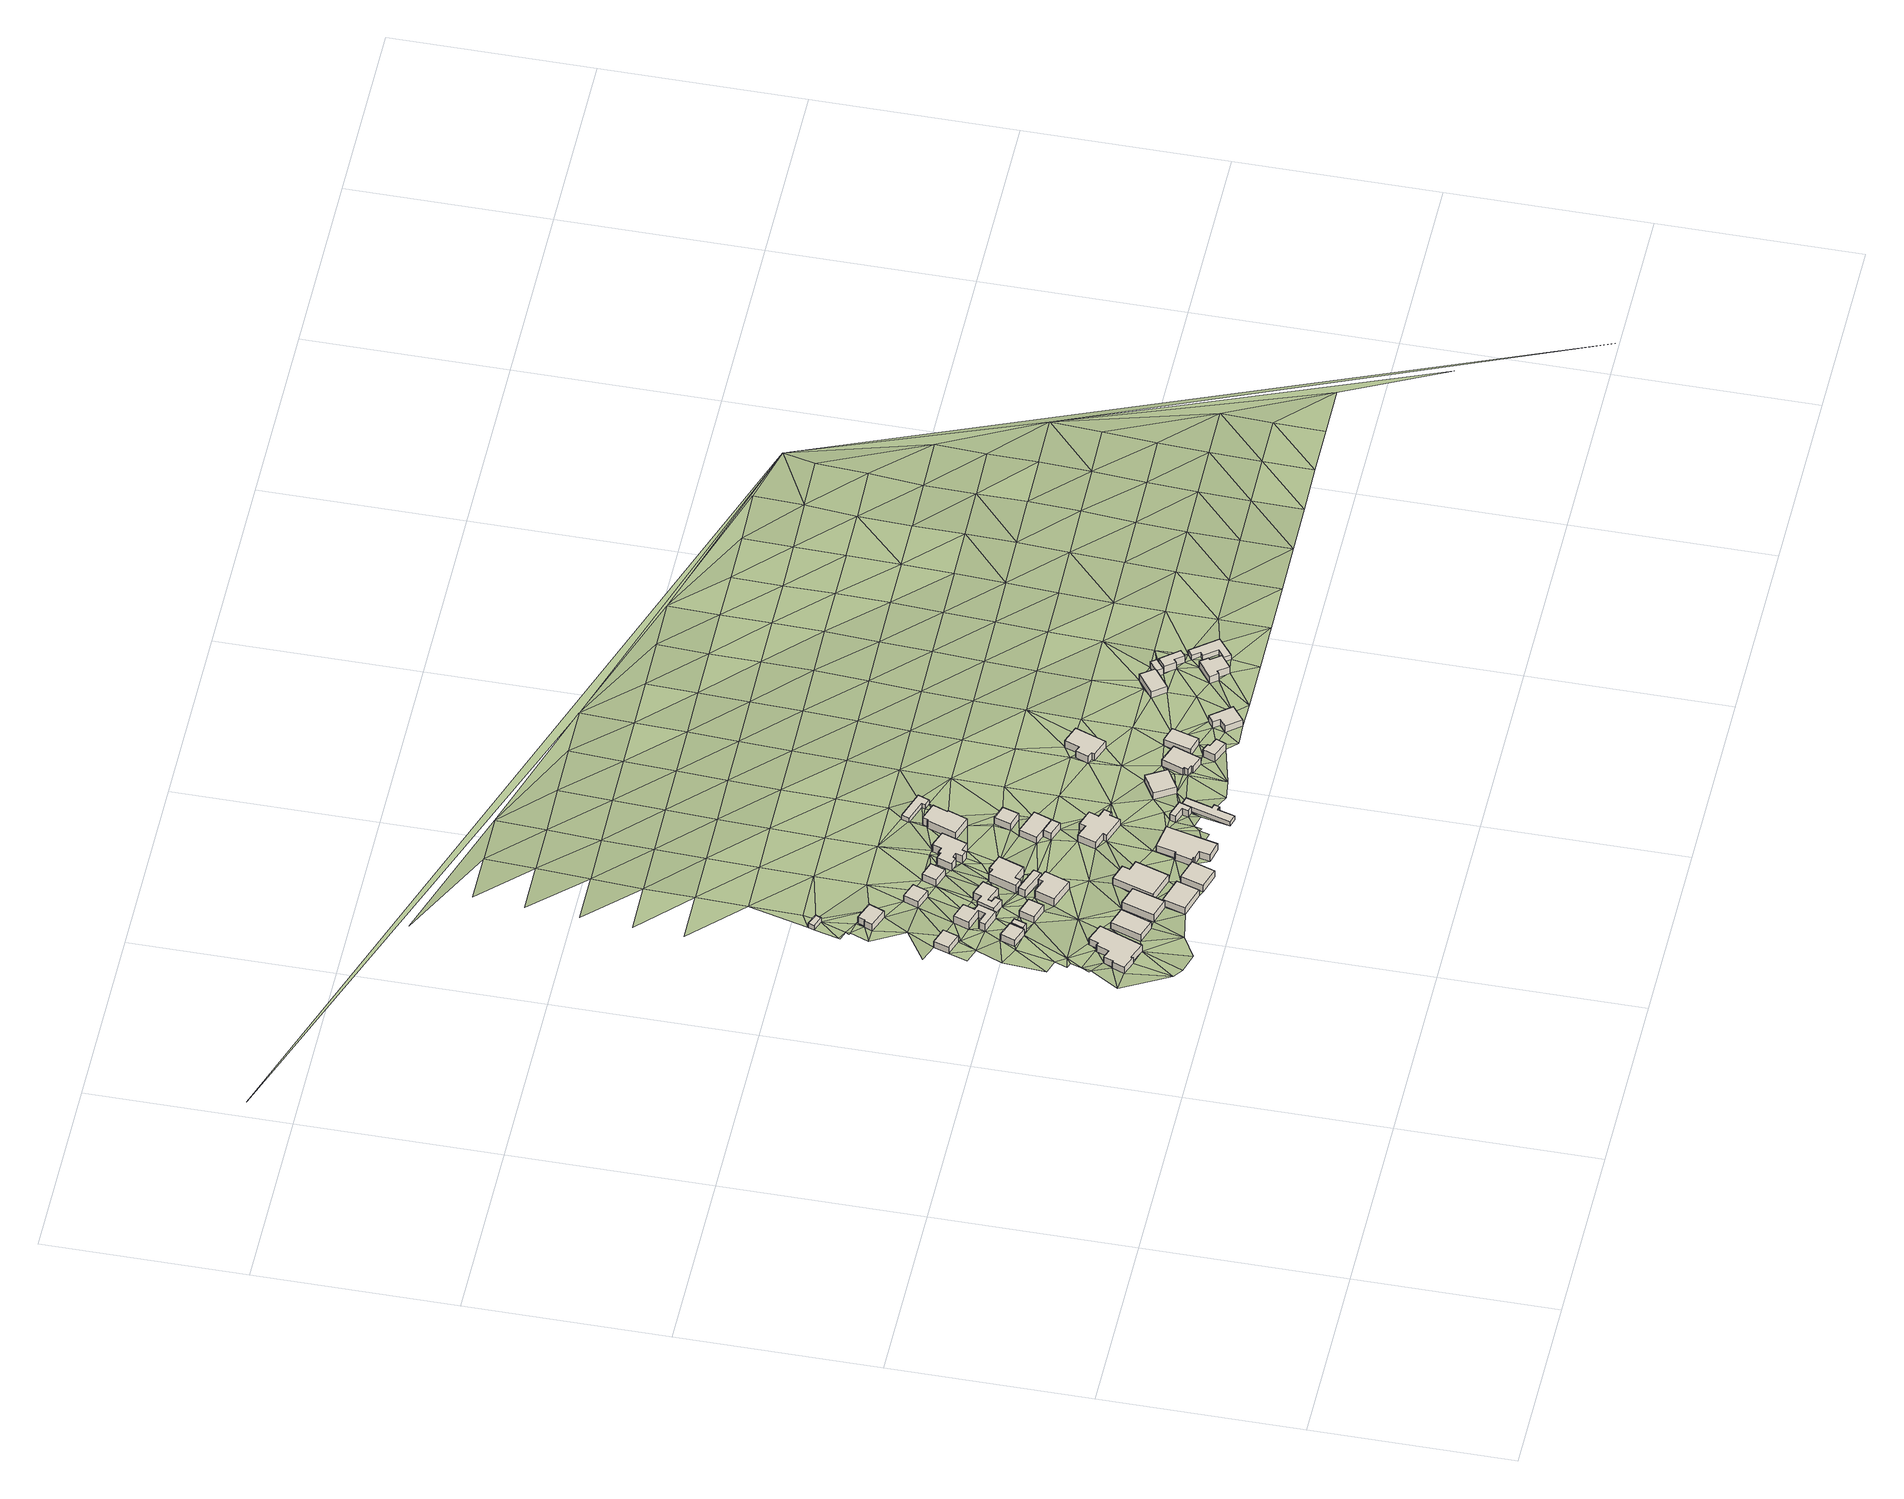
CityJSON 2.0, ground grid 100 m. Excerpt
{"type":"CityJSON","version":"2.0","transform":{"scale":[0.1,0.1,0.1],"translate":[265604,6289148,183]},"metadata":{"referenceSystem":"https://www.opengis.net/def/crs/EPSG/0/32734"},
"CityObjects":{
"building1":{"type":"Building","attributes":{"address":"30 Louwskloof Road Mamre 7347 Cape Town","building":"house","building:levels":"1","building_height":4.1,"roof_height":188.24,"ground_height":184.14,"plus_code":"4FRWFFQH+VCR"},"geometry":[{"type":"Solid","lod":"1","boundaries":[[[[0,1,2,3]],[[1,4,5,2]],[[4,6,7,5]],[[6,8,9,7]],[[8,10,11,9]],[[10,12,13,11]],[[12,14,15,13]],[[14,16,17,15]],[[16,18,19,17]],[[18,20,21,19]],[[20,22,23,21]],[[22,0,3,23]],[[3,2,5,7,9,11,13,15,17,19,21,23]],[[22,20,18,16,14,12,10,8,6,4,1,0]]]]}]},
"building2":{"type":"Building","attributes":{"address":"7 Denne Crescent Mamre 7347 Cape Town","building":"house","building:levels":"1","building_height":4.1,"roof_height":190.19,"ground_height":186.09,"plus_code":"4FRWFFRH+59C"},"geometry":[{"type":"Solid","lod":"1","boundaries":[[[[24,25,26,27]],[[25,28,29,26]],[[28,30,31,29]],[[30,24,27,31]],[[27,26,29,31]],[[30,28,25,24]]]]}]},
"building3":{"type":"Building","attributes":{"address":"26 Frans Street Mamre 7347 Cape Town","building":"house","building:levels":"1","building_height":4.1,"roof_height":189.6,"ground_height":185.5,"plus_code":"4FRWFFRH+3CC"},"geometry":[{"type":"Solid","lod":"1","boundaries":[[[[32,33,34,35]],[[33,36,37,34]],[[36,38,39,37]],[[38,40,41,39]],[[40,42,43,41]],[[42,32,35,43]],[[35,34,37,39,41,43]],[[42,40,38,36,33,32]]]]}]},
"building4":{"type":"Building","attributes":{"address":"31 Louwskloof Road Mamre 7347 Cape Town","building":"house","building:levels":"1","building_height":4.1,"roof_height":189.15,"ground_height":185.05,"plus_code":"4FRWFFQH+VFP"},"geometry":[{"type":"Solid","lod":"1","boundaries":[[[[44,45,46,47]],[[45,48,49,46]],[[48,50,51,49]],[[50,44,47,51]],[[47,46,49,51]],[[50,48,45,44]]]]}]},
"building5":{"type":"Building","attributes":{"address":"Frans Street Mamre 7347 Cape Town","building":"garage","building:levels":"1","building_height":4.1,"roof_height":190.19,"ground_height":186.09,"plus_code":"4FRWFFRH+3C8"},"geometry":[{"type":"Solid","lod":"1","boundaries":[[[[33,32,52,53]],[[32,54,55,52]],[[54,56,57,55]],[[56,33,53,57]],[[53,52,55,57]],[[56,54,32,33]]]]}]},
"building6":{"type":"Building","attributes":{"address":"5 Denne Crescent Mamre 7347 Cape Town","building":"house","building:levels":"1","building_height":4.1,"roof_height":190.73,"ground_height":186.63,"plus_code":"4FRWFFRH+4CX"},"geometry":[{"type":"Solid","lod":"1","boundaries":[[[[58,59,60,61]],[[59,62,63,60]],[[62,64,65,63]],[[64,66,67,65]],[[66,68,69,67]],[[68,70,71,69]],[[70,72,73,71]],[[72,74,75,73]],[[74,76,77,75]],[[76,58,61,77]],[[61,60,63,65,67,69,71,73,75,77]],[[76,74,72,70,68,66,64,62,59,58]]]]}]},
"building7":{"type":"Building","attributes":{"address":"32 Louwskloof Road Mamre 7347 Cape Town","building":"house","building:levels":"1","building_height":4.1,"roof_height":189.65,"ground_height":185.55,"plus_code":"4FRWFFQH+VG8"},"geometry":[{"type":"Solid","lod":"1","boundaries":[[[[78,79,80,81]],[[79,82,83,80]],[[82,84,85,83]],[[84,78,81,85]],[[81,80,83,85]],[[84,82,79,78]]]]}]},
"building8":{"type":"Building","attributes":{"address":"24 Frans Street Mamre 7347 Cape Town","building":"house","building:levels":"1","building_height":4.1,"roof_height":190.19,"ground_height":186.09,"plus_code":"4FRWFFRH+2FW"},"geometry":[{"type":"Solid","lod":"1","boundaries":[[[[86,87,88,89]],[[87,90,91,88]],[[90,92,93,91]],[[92,86,89,93]],[[89,88,91,93]],[[92,90,87,86]]]]}]},
"building9":{"type":"Building","attributes":{"building":"cabin","building:levels":"1","building_height":2.8,"roof_height":190.62,"ground_height":187.82,"plus_code":"4FRWFFRH+99V"},"geometry":[{"type":"Solid","lod":"1","boundaries":[[[[94,95,96,97]],[[95,98,99,96]],[[98,100,101,99]],[[100,94,97,101]],[[97,96,99,101]],[[100,98,95,94]]]]}]},
"building10":{"type":"Building","attributes":{"address":"16 Denne Crescent Mamre 7347 Cape Town","building":"house","building:levels":"1","building_height":4.1,"roof_height":191.44,"ground_height":187.34,"plus_code":"4FRWFFRH+899"},"geometry":[{"type":"Solid","lod":"1","boundaries":[[[[102,103,104,105]],[[103,106,107,104]],[[106,108,109,107]],[[108,110,111,109]],[[110,112,113,111]],[[112,102,105,113]],[[105,104,107,109,111,113]],[[112,110,108,106,103,102]]]]}]},
"building11":{"type":"Building","attributes":{"address":"Louwskloof Road Mamre 7347 Cape Town","building":"yes","building:levels":"1","building_height":4.1,"roof_height":188.92,"ground_height":184.82,"plus_code":"4FRWFFQH+RH7"},"geometry":[{"type":"Solid","lod":"1","boundaries":[[[[114,115,116,117]],[[115,118,119,116]],[[118,120,121,119]],[[120,114,117,121]],[[117,116,119,121]],[[120,118,115,114]]]]}]},
"building12":{"type":"Building","attributes":{"address":"3 Denne Crescent Mamre 7347 Cape Town","building":"house","building:levels":"1","building_height":4.1,"roof_height":190.73,"ground_height":186.63,"plus_code":"4FRWFFRH+4FH"},"geometry":[{"type":"Solid","lod":"1","boundaries":[[[[122,123,124,125]],[[123,126,127,124]],[[126,128,129,127]],[[128,130,131,129]],[[130,132,133,131]],[[132,134,135,133]],[[134,136,137,135]],[[136,138,139,137]],[[138,140,141,139]],[[140,122,125,141]],[[125,124,127,129,131,133,135,137,139,141]],[[140,138,136,134,132,130,128,126,123,122]]]]}]},
"building13":{"type":"Building","attributes":{"address":"14 Denne Crescent Mamre 7347 Cape Town","building":"house","building:levels":"1","building_height":4.1,"roof_height":191.36,"ground_height":187.26,"plus_code":"4FRWFFRH+6FV"},"geometry":[{"type":"Solid","lod":"1","boundaries":[[[[142,143,144,145]],[[143,146,147,144]],[[146,148,149,147]],[[148,142,145,149]],[[145,144,147,149]],[[148,146,143,142]]]]}]},
"building14":{"type":"Building","attributes":{"address":"22 Frans Street Mamre 7347 Cape Town","building":"house","building:levels":"1","building_height":4.1,"roof_height":190.63,"ground_height":186.53,"plus_code":"4FRWFFRH+2GH"},"geometry":[{"type":"Solid","lod":"1","boundaries":[[[[150,151,152,153]],[[151,154,155,152]],[[154,156,157,155]],[[156,158,159,157]],[[158,160,161,159]],[[160,150,153,161]],[[153,152,155,157,159,161]],[[160,158,156,154,151,150]]]]}]},
"building15":{"type":"Building","attributes":{"address":"33 Louwskloof Road Mamre 7347 Cape Town","building":"house","building:levels":"1","building_height":4.1,"roof_height":189.65,"ground_height":185.55,"plus_code":"4FRWFFQH+VHH"},"geometry":[{"type":"Solid","lod":"1","boundaries":[[[[162,163,164,165]],[[163,166,167,164]],[[166,168,169,167]],[[168,170,171,169]],[[170,172,173,171]],[[172,162,165,173]],[[165,164,167,169,171,173]],[[172,170,168,166,163,162]]]]}]},
"building16":{"type":"Building","attributes":{"address":"34 Louwskloof Road Mamre 7347 Cape Town","building":"house","building:levels":"1","building_height":4.1,"roof_height":188.92,"ground_height":184.82,"plus_code":"4FRWFFQH+QJW"},"geometry":[{"type":"Solid","lod":"1","boundaries":[[[[174,175,176,177]],[[175,178,179,176]],[[178,180,181,179]],[[180,174,177,181]],[[177,176,179,181]],[[180,178,175,174]]]]}]},
"building17":{"type":"Building","attributes":{"address":"Frans Street Mamre 7347 Cape Town","building":"garage","building:levels":"1","building_height":4.1,"roof_height":190.63,"ground_height":186.53,"plus_code":"4FRWFFRH+3G9"},"geometry":[{"type":"Solid","lod":"1","boundaries":[[[[182,183,184,185]],[[183,186,187,184]],[[186,188,189,187]],[[188,182,185,189]],[[185,184,187,189]],[[188,186,183,182]]]]}]},
"building18":{"type":"Building","attributes":{"address":"1 Denne Crescent Mamre 7347 Cape Town","building":"house","building:levels":"1","building_height":4.1,"roof_height":191.19,"ground_height":187.09,"plus_code":"4FRWFFRH+4H3"},"geometry":[{"type":"Solid","lod":"1","boundaries":[[[[190,191,192,193]],[[191,194,195,192]],[[194,196,197,195]],[[196,198,199,197]],[[198,200,201,199]],[[200,202,203,201]],[[202,204,205,203]],[[204,190,193,205]],[[193,192,195,197,199,201,203,205]],[[204,202,200,198,196,194,191,190]]]]}]},
"building19":{"type":"Building","attributes":{"address":"12 Denne Crescent Mamre 7347 Cape Town","building":"house","building:levels":"1","building_height":4.1,"roof_height":191.36,"ground_height":187.26,"plus_code":"4FRWFFRH+6GG"},"geometry":[{"type":"Solid","lod":"1","boundaries":[[[[206,207,208,209]],[[207,210,211,208]],[[210,212,213,211]],[[212,206,209,213]],[[209,208,211,213]],[[212,210,207,206]]]]}]},
"building20":{"type":"Building","attributes":{"address":"35 Louwskloof Road Mamre 7347 Cape Town","building":"house","building:levels":"1","building_height":4.1,"roof_height":189.44,"ground_height":185.34,"plus_code":"4FRWFFQH+RPC"},"geometry":[{"type":"Solid","lod":"1","boundaries":[[[[214,215,216,217]],[[215,218,219,216]],[[218,220,221,219]],[[220,222,223,221]],[[222,224,225,223]],[[224,226,227,225]],[[226,228,229,227]],[[228,230,231,229]],[[230,232,233,231]],[[232,214,217,233]],[[217,216,219,221,223,225,227,229,231,233]],[[232,230,228,226,224,222,220,218,215,214]]]]}]},
"building21":{"type":"Building","attributes":{"address":"10 Denne Crescent Mamre 7347 Cape Town","building":"house","building:levels":"1","building_height":4.1,"roof_height":191.84,"ground_height":187.74,"plus_code":"4FRWFFRH+6J2"},"geometry":[{"type":"Solid","lod":"1","boundaries":[[[[234,235,236,237]],[[235,238,239,236]],[[238,240,241,239]],[[240,242,243,241]],[[242,244,245,243]],[[244,246,247,245]],[[246,248,249,247]],[[248,250,251,249]],[[250,252,253,251]],[[252,254,255,253]],[[254,256,257,255]],[[256,258,259,257]],[[258,260,261,259]],[[260,234,237,261]],[[237,236,239,241,243,245,247,249,251,253,255,257,259,261]],[[260,258,256,254,252,250,248,246,244,242,240,238,235,234]]]]}]},
"building22":{"type":"Building","attributes":{"address":"Frans Street Mamre 7347 Cape Town","building":"house","building:levels":"1","building_height":4.1,"roof_height":190.58,"ground_height":186.48,"plus_code":"4FRWFFQH+XPF"},"geometry":[{"type":"Solid","lod":"1","boundaries":[[[[262,263,264,265]],[[263,266,267,264]],[[266,268,269,267]],[[268,270,271,269]],[[270,272,273,271]],[[272,274,275,273]],[[274,276,277,275]],[[276,278,279,277]],[[278,280,281,279]],[[280,282,283,281]],[[282,284,285,283]],[[284,262,265,285]],[[265,264,267,269,271,273,275,277,279,281,283,285]],[[284,282,280,278,276,274,272,270,268,266,263,262]]]]}]},
"building23":{"type":"Building","attributes":{"address":"Mamre 7347 Cape Town","building":"yes","building:levels":"1","building_height":4.1,"roof_height":190.98,"ground_height":186.88,"plus_code":"4FRWFFRH+2PR"},"geometry":[{"type":"Solid","lod":"1","boundaries":[[[[286,287,288,289]],[[287,290,291,288]],[[290,292,293,291]],[[292,286,289,293]],[[289,288,291,293]],[[292,290,287,286]]]]}]},
"building24":{"type":"Building","attributes":{"address":"Denne Crescent Mamre 7347 Cape Town","building":"house","building:levels":"1","building_height":4.1,"roof_height":190.98,"ground_height":186.88,"plus_code":"4FRWFFRH+3PC"},"geometry":[{"type":"Solid","lod":"1","boundaries":[[[[287,286,289,288]],[[286,294,295,289]],[[294,296,297,295]],[[296,298,299,297]],[[298,287,288,299]],[[288,289,295,297,299]],[[298,296,294,286,287]]]]}]},
"building25":{"type":"Building","attributes":{"address":"Louwskloof Road Mamre 7347 Cape Town","building":"yes","building:levels":"1","building_height":4.1,"roof_height":190.46,"ground_height":186.36,"plus_code":"4FRWFFQH+RRR"},"geometry":[{"type":"Solid","lod":"1","boundaries":[[[[300,301,302,303]],[[301,304,305,302]],[[304,306,307,305]],[[306,308,309,307]],[[308,310,311,309]],[[310,300,303,311]],[[303,302,305,307,309,311]],[[310,308,306,304,301,300]]]]}]},
"building26":{"type":"Building","attributes":{"address":"Louwskloof Road Mamre 7347 Cape Town","building":"cabin","building:levels":"1","building_height":2.8,"roof_height":188.77,"ground_height":185.97,"plus_code":"4FRWFFQH+RR7"},"geometry":[{"type":"Solid","lod":"1","boundaries":[[[[312,313,314,315]],[[313,316,317,314]],[[316,318,319,317]],[[318,320,321,319]],[[320,322,323,321]],[[322,324,325,323]],[[324,326,327,325]],[[326,328,329,327]],[[328,330,331,329]],[[330,312,315,331]],[[315,314,317,319,321,323,325,327,329,331]],[[330,328,326,324,322,320,318,316,313,312]]]]}]},
"building27":{"type":"Building","attributes":{"address":"8 Denne Crescent Mamre 7347 Cape Town","building":"house","building:levels":"1","building_height":4.1,"roof_height":192.16,"ground_height":188.06,"plus_code":"4FRWFFRH+6MW"},"geometry":[{"type":"Solid","lod":"1","boundaries":[[[[332,333,334,335]],[[333,336,337,334]],[[336,338,339,337]],[[338,340,341,339]],[[340,342,343,341]],[[342,344,345,343]],[[344,346,347,345]],[[346,332,335,347]],[[335,334,337,339,341,343,345,347]],[[346,344,342,340,338,336,333,332]]]]}]},
"building28":{"type":"Building","attributes":{"address":"Denne Crescent Mamre 7347 Cape Town","building":"house","building:levels":"1","building_height":4.1,"roof_height":191.52,"ground_height":187.42,"plus_code":"4FRWFFRH+4PF"},"geometry":[{"type":"Solid","lod":"1","boundaries":[[[[348,349,350,351]],[[349,352,353,350]],[[352,354,355,353]],[[354,348,351,355]],[[351,350,353,355]],[[354,352,349,348]]]]}]},
"building29":{"type":"Building","attributes":{"address":"Denne Crescent Mamre 7347 Cape Town","building":"cabin","building:levels":"1","building_height":2.8,"roof_height":190.86,"ground_height":188.06,"plus_code":"4FRWFFRH+7PF"},"geometry":[{"type":"Solid","lod":"1","boundaries":[[[[356,357,358,359]],[[357,360,361,358]],[[360,362,363,361]],[[362,364,365,363]],[[364,366,367,365]],[[366,356,359,367]],[[359,358,361,363,365,367]],[[366,364,362,360,357,356]]]]}]},
"building30":{"type":"Building","attributes":{"address":"15 Frans Street Mamre 7347 Cape Town","building":"house","building:levels":"1","building_height":4.1,"roof_height":190.88,"ground_height":186.78,"plus_code":"4FRWFFQH+VVM"},"geometry":[{"type":"Solid","lod":"1","boundaries":[[[[368,369,370,371]],[[369,372,373,370]],[[372,374,375,373]],[[374,368,371,375]],[[371,370,373,375]],[[374,372,369,368]]]]}]},
"building31":{"type":"Building","attributes":{"address":"14 Frans Street Mamre 7347 Cape Town","building":"house","building:levels":"1","building_height":4.1,"roof_height":190.88,"ground_height":186.78,"plus_code":"4FRWFFQH+VW9"},"geometry":[{"type":"Solid","lod":"1","boundaries":[[[[376,377,378,379]],[[377,380,381,378]],[[380,382,383,381]],[[382,384,385,383]],[[384,386,387,385]],[[386,388,389,387]],[[388,390,391,389]],[[390,376,379,391]],[[379,378,381,383,385,387,389,391]],[[390,388,386,384,382,380,377,376]]]]}]},
"building32":{"type":"Building","attributes":{"address":"Frans Street Mamre 7347 Cape Town","building":"yes","building:levels":"1","building_height":4.1,"roof_height":191.18,"ground_height":187.08,"plus_code":"4FRWFFQH+RX8"},"geometry":[{"type":"Solid","lod":"1","boundaries":[[[[392,393,394,395]],[[393,396,397,394]],[[396,398,399,397]],[[398,400,401,399]],[[400,402,403,401]],[[402,392,395,403]],[[395,394,397,399,401,403]],[[402,400,398,396,393,392]]]]}]},
"building33":{"type":"Building","attributes":{"address":"13 Frans Street Mamre 7347 Cape Town","building":"house","building:levels":"1","building_height":4.1,"roof_height":191.32,"ground_height":187.22,"plus_code":"4FRWFFQH+VXH"},"geometry":[{"type":"Solid","lod":"1","boundaries":[[[[404,405,406,407]],[[405,408,409,406]],[[408,410,411,409]],[[410,404,407,411]],[[407,406,409,411]],[[410,408,405,404]]]]}]},
"building34":{"type":"Building","attributes":{"address":"Frans Street Mamre 7347 Cape Town","building":"house","building:levels":"1","building_height":4.1,"roof_height":191.6,"ground_height":187.5,"plus_code":"4FRWFFRH+2WH"},"geometry":[{"type":"Solid","lod":"1","boundaries":[[[[412,413,414,415]],[[413,416,417,414]],[[416,418,419,417]],[[418,420,421,419]],[[420,422,423,421]],[[422,424,425,423]],[[424,426,427,425]],[[426,412,415,427]],[[415,414,417,419,421,423,425,427]],[[426,424,422,420,418,416,413,412]]]]}]},
"building35":{"type":"Building","attributes":{"address":"12 Frans Street Mamre 7347 Cape Town","building":"house","building:levels":"1","building_height":4.1,"roof_height":191.18,"ground_height":187.08,"plus_code":"4FRWFFQJ+R37"},"geometry":[{"type":"Solid","lod":"1","boundaries":[[[[428,429,430,431]],[[429,432,433,430]],[[432,434,435,433]],[[434,436,437,435]],[[436,438,439,437]],[[438,428,431,439]],[[431,430,433,435,437,439]],[[438,436,434,432,429,428]]]]}]},
"building36":{"type":"Building","attributes":{"address":"8 Frans Street Mamre 7347 Cape Town","building":"house","building:levels":"1","building_height":4.1,"roof_height":192.08,"ground_height":187.98,"plus_code":"4FRWFFQJ+W4X"},"geometry":[{"type":"Solid","lod":"1","boundaries":[[[[440,441,442,443]],[[441,444,445,442]],[[444,446,447,445]],[[446,448,449,447]],[[448,440,443,449]],[[443,442,445,447,449]],[[448,446,444,441,440]]]]}]},
"building37":{"type":"Building","attributes":{"address":"4 Frans Street 7347 Cape Town","building":"house","building:levels":"1","building_height":4.1,"roof_height":192.08,"ground_height":187.98,"plus_code":"4FRWFFQJ+R5X"},"geometry":[{"type":"Solid","lod":"1","boundaries":[[[[450,451,452,453]],[[451,454,455,452]],[[454,456,457,455]],[[456,458,459,457]],[[458,460,461,459]],[[460,462,463,461]],[[462,464,465,463]],[[464,450,453,465]],[[453,452,455,457,459,461,463,465]],[[464,462,460,458,456,454,451,450]]]]}]},
"building38":{"type":"Building","attributes":{"address":"Frans Street 7347 Cape Town","building":"garage","building:levels":"1","building_height":4.1,"roof_height":192.08,"ground_height":187.98,"plus_code":"4FRWFFQJ+W5W"},"geometry":[{"type":"Solid","lod":"1","boundaries":[[[[441,440,443,442]],[[440,466,467,443]],[[466,468,469,467]],[[468,470,471,469]],[[470,441,442,471]],[[442,443,467,469,471]],[[470,468,466,440,441]]]]}]},
"building39":{"type":"Building","attributes":{"address":"Frans Street 7347 Cape Town","building":"house","building:levels":"1","building_height":4.1,"roof_height":192.26,"ground_height":188.16,"plus_code":"4FRWFFQJ+W6C"},"geometry":[{"type":"Solid","lod":"1","boundaries":[[[[472,473,474,475]],[[473,476,477,474]],[[476,478,479,477]],[[478,480,481,479]],[[480,482,483,481]],[[482,472,475,483]],[[475,474,477,479,481,483]],[[482,480,478,476,473,472]]]]}]},
"building40":{"type":"Building","attributes":{"address":"Frans Street 7347 Cape Town","building":"cabin","building:levels":"1","building_height":2.8,"roof_height":190.78,"ground_height":187.98,"plus_code":"4FRWFFQJ+V76"},"geometry":[{"type":"Solid","lod":"1","boundaries":[[[[484,485,486,487]],[[485,488,489,486]],[[488,490,491,489]],[[490,492,493,491]],[[492,494,495,493]],[[494,496,497,495]],[[496,498,499,497]],[[498,484,487,499]],[[487,486,489,491,493,495,497,499]],[[498,496,494,492,490,488,485,484]]]]}]},
"terrain1":{"type":"TINRelief","geometry":[{"type":"CompositeSurface","lod":"1","boundaries":[[[500,501,16]],[[500,16,14]],[[14,502,500]],[[501,18,16]],[[502,503,504]],[[501,505,22]],[[10,502,14]],[[503,502,10]],[[14,12,10]],[[18,501,22]],[[506,22,505]],[[507,503,508]],[[507,508,509]],[[18,22,20]],[[510,509,508]],[[511,503,10]],[[510,512,513]],[[503,511,508]],[[512,514,513]],[[10,8,511]],[[506,515,22]],[[511,516,508]],[[510,508,42]],[[25,517,518]],[[4,516,511]],[[45,22,515]],[[514,512,38]],[[518,514,38]],[[510,42,512]],[[45,44,22]],[[28,25,518]],[[40,38,512]],[[40,512,42]],[[516,519,508]],[[515,48,45]],[[28,518,520]],[[22,44,521]],[[522,523,24]],[[508,87,42]],[[68,518,38]],[[518,68,520]],[[48,515,79]],[[28,520,30]],[[519,87,508]],[[516,521,519]],[[42,524,32]],[[30,522,24]],[[79,515,115]],[[38,525,68]],[[520,68,59]],[[87,524,42]],[[50,521,44]],[[520,58,30]],[[50,48,79]],[[526,522,102]],[[58,520,59]],[[527,528,529]],[[66,59,68]],[[530,525,33]],[[521,50,519]],[[526,112,531]],[[112,526,102]],[[70,68,525]],[[532,531,528]],[[524,86,530]],[[524,87,86]],[[70,525,530]],[[115,533,79]],[[66,534,59]],[[528,98,529]],[[50,79,78]],[[528,531,535]],[[142,522,30]],[[529,98,95]],[[103,102,522]],[[90,87,519]],[[66,536,534]],[[535,531,112]],[[70,530,86]],[[78,519,50]],[[142,30,58]],[[108,112,110]],[[537,533,115]],[[528,535,98]],[[535,112,108]],[[158,90,519]],[[142,103,522]],[[86,130,70]],[[70,538,539]],[[533,537,170]],[[538,70,130]],[[108,106,535]],[[535,106,98]],[[100,540,94]],[[541,539,542]],[[130,86,92]],[[538,543,539]],[[544,533,170]],[[100,98,106]],[[519,545,158]],[[546,519,78]],[[539,543,542]],[[90,158,547]],[[58,542,143]],[[547,92,90]],[[170,537,120]],[[143,142,58]],[[540,548,94]],[[549,550,551]],[[543,552,542]],[[142,148,103]],[[186,130,92]],[[148,106,103]],[[543,553,552]],[[554,78,544]],[[549,130,555]],[[547,186,92]],[[549,555,550]],[[546,545,519]],[[554,544,170]],[[130,186,183]],[[178,118,180]],[[553,556,552]],[[120,172,170]],[[183,198,130]],[[557,558,548]],[[130,198,555]],[[120,118,178]],[[206,542,552]],[[106,559,100]],[[546,78,554]],[[560,186,547]],[[143,542,206]],[[100,561,540]],[[206,552,556]],[[106,148,559]],[[178,172,120]],[[562,560,547]],[[563,198,183]],[[564,555,198]],[[565,186,560]],[[540,561,548]],[[206,146,143]],[[566,567,557]],[[559,148,146]],[[568,555,564]],[[569,563,183]],[[570,545,546]],[[568,571,556]],[[559,561,100]],[[554,166,546]],[[571,206,556]],[[172,178,572]],[[570,565,560]],[[563,573,574]],[[212,146,206]],[[573,563,569]],[[559,146,212]],[[572,178,575]],[[565,570,576]],[[577,166,163]],[[578,568,564]],[[565,576,569]],[[577,172,572]],[[557,548,579]],[[575,580,224]],[[564,581,582]],[[573,569,576]],[[583,584,566]],[[568,578,571]],[[575,224,220]],[[220,224,222]],[[575,220,572]],[[546,166,270]],[[579,548,561]],[[254,564,582]],[[224,228,226]],[[570,546,268]],[[578,564,254]],[[577,572,585]],[[586,571,578]],[[274,166,577]],[[582,587,588]],[[589,571,586]],[[254,582,588]],[[570,290,576]],[[557,590,566]],[[573,576,298]],[[559,212,591]],[[592,593,572]],[[589,594,212]],[[595,596,583]],[[254,248,578]],[[585,572,593]],[[559,591,561]],[[268,546,270]],[[587,573,298]],[[597,248,252]],[[252,248,254]],[[579,590,557]],[[274,577,585]],[[254,588,256]],[[270,166,274]],[[589,586,594]],[[587,260,588]],[[586,598,599]],[[591,212,594]],[[256,588,260]],[[268,290,570]],[[586,599,594]],[[583,566,600]],[[298,576,290]],[[260,258,256]],[[595,601,602]],[[599,603,594]],[[585,593,604]],[[604,230,605]],[[579,561,606]],[[594,603,607]],[[566,590,600]],[[274,272,270]],[[298,296,587]],[[605,608,609]],[[594,607,591]],[[585,610,274]],[[561,591,606]],[[587,611,260]],[[601,612,613]],[[604,605,609]],[[610,585,604]],[[587,296,349]],[[595,583,614]],[[290,287,298]],[[615,616,260]],[[268,292,290]],[[611,587,349]],[[604,609,617]],[[618,617,609]],[[579,619,590]],[[266,263,268]],[[600,614,583]],[[263,292,268]],[[260,333,615]],[[617,301,604]],[[607,616,620]],[[591,607,621]],[[604,301,300]],[[619,579,606]],[[260,611,333]],[[301,617,306]],[[620,616,615]],[[622,601,595]],[[623,610,604]],[[624,306,617]],[[623,604,300]],[[352,349,296]],[[625,292,263]],[[607,620,621]],[[304,301,306]],[[624,326,626]],[[286,292,625]],[[590,627,600]],[[628,610,629]],[[348,611,349]],[[306,624,308]],[[622,595,614]],[[294,352,296]],[[611,348,333]],[[606,591,630]],[[621,631,591]],[[632,625,633]],[[300,310,623]],[[626,308,624]],[[590,619,627]],[[634,629,610]],[[620,635,636]],[[354,333,348]],[[621,620,636]],[[623,369,610]],[[310,308,626]],[[591,631,630]],[[632,629,634]],[[318,637,320]],[[352,294,354]],[[632,634,625]],[[354,638,333]],[[614,600,639]],[[625,640,286]],[[610,369,634]],[[369,623,310]],[[640,294,286]],[[601,622,612]],[[318,641,637]],[[360,621,636]],[[642,310,626]],[[643,619,606]],[[644,645,638]],[[600,627,639]],[[362,636,644]],[[637,642,626]],[[625,634,640]],[[369,310,642]],[[360,636,362]],[[630,643,606]],[[364,644,638]],[[354,294,646]],[[622,614,647]],[[362,644,364]],[[630,631,366]],[[382,637,641]],[[648,634,369]],[[646,294,640]],[[649,638,354]],[[650,627,619]],[[639,647,614]],[[642,637,382]],[[641,651,382]],[[364,638,649]],[[643,650,619]],[[652,612,622]],[[634,653,640]],[[646,649,354]],[[377,642,382]],[[377,654,642]],[[648,655,634]],[[656,642,654]],[[649,366,364]],[[639,627,657]],[[652,622,647]],[[382,651,386]],[[658,630,366]],[[630,658,643]],[[382,380,377]],[[650,657,627]],[[386,651,388]],[[382,386,384]],[[634,655,653]],[[656,376,648]],[[640,659,646]],[[400,388,651]],[[654,377,376]],[[654,376,656]],[[660,647,639]],[[648,376,655]],[[366,649,658]],[[400,651,661]],[[640,653,659]],[[662,650,643]],[[657,660,639]],[[663,388,400]],[[649,646,664]],[[658,662,643]],[[388,663,405]],[[653,655,665]],[[612,652,666]],[[667,388,405]],[[652,647,668]],[[655,376,404]],[[664,646,659]],[[653,665,669]],[[665,655,426]],[[659,653,670]],[[376,667,404]],[[650,671,657]],[[408,405,663]],[[660,668,647]],[[408,663,672]],[[673,672,674]],[[404,667,405]],[[670,675,659]],[[649,676,658]],[[661,677,673]],[[672,673,408]],[[662,671,650]],[[675,678,659]],[[676,649,664]],[[404,679,655]],[[659,678,664]],[[655,679,426]],[[673,677,434]],[[680,660,657]],[[681,408,673]],[[668,666,652]],[[658,682,662]],[[683,410,408]],[[681,673,434]],[[677,436,434]],[[681,683,408]],[[671,680,657]],[[410,679,404]],[[658,676,682]],[[666,684,612]],[[660,685,668]],[[410,683,686]],[[434,432,681]],[[686,683,681]],[[687,688,684]],[[426,689,690]],[[662,691,671]],[[689,426,679]],[[678,692,664]],[[680,685,660]],[[676,664,692]],[[678,690,692]],[[682,691,662]],[[668,693,666]],[[446,679,410]],[[410,686,694]],[[436,695,696]],[[697,680,671]],[[685,693,668]],[[692,690,689]],[[694,686,696]],[[676,698,682]],[[671,691,697]],[[679,699,689]],[[694,448,410]],[[446,410,448]],[[698,676,692]],[[685,680,700]],[[693,684,666]],[[699,679,446]],[[696,695,701]],[[691,682,702]],[[696,451,694]],[[697,700,680]],[[689,703,692]],[[698,702,682]],[[451,696,701]],[[704,693,685]],[[703,689,699]],[[705,701,695]],[[706,697,691]],[[700,704,685]],[[444,699,446]],[[448,694,707]],[[705,695,708]],[[692,709,698]],[[706,691,702]],[[707,694,451]],[[710,684,693]],[[703,709,692]],[[440,448,466]],[[703,699,444]],[[705,711,701]],[[466,448,707]],[[700,697,712]],[[704,710,693]],[[702,698,713]],[[707,451,714]],[[697,706,712]],[[441,715,444]],[[707,472,466]],[[494,705,708]],[[472,716,466]],[[709,713,698]],[[705,492,717]],[[492,705,494]],[[704,700,718]],[[719,716,472]],[[714,478,707]],[[720,717,721]],[[722,707,478]],[[488,714,721]],[[723,703,444]],[[484,478,714]],[[721,717,724]],[[488,484,714]],[[706,702,725]],[[724,488,721]],[[492,490,717]],[[718,700,712]],[[723,444,715]],[[490,724,717]],[[484,488,485]],[[715,716,726]],[[488,724,490]],[[709,703,723]],[[478,484,498]],[[719,726,716]],[[702,713,725]],[[478,498,480]],[[684,710,727]],[[480,726,719]],[[708,728,494]],[[710,704,729]],[[480,498,726]],[[706,730,712]],[[723,715,726]],[[729,704,718]],[[713,709,731]],[[496,494,728]],[[730,706,725]],[[731,709,723]],[[732,498,496]],[[718,712,733]],[[729,727,710]],[[498,734,726]],[[713,735,725]],[[733,712,730]],[[728,732,496]],[[723,726,734]],[[727,736,684]],[[735,713,731]],[[734,498,732]],[[737,729,718]],[[730,725,738]],[[733,737,718]],[[739,731,723]],[[738,725,735]],[[727,729,740]],[[741,732,728]],[[723,734,739]],[[730,742,733]],[[737,740,729]],[[735,731,743]],[[742,730,738]],[[739,743,731]],[[744,734,732]],[[737,733,745]],[[727,740,736]],[[746,732,741]],[[747,738,735]],[[733,742,745]],[[744,739,734]],[[746,744,732]],[[743,747,735]],[[740,737,748]],[[742,738,749]],[[745,748,737]],[[747,749,738]],[[750,736,740]],[[751,743,739]],[[741,752,746]],[[739,744,753]],[[745,742,754]],[[750,740,748]],[[747,743,751]],[[687,684,736]],[[749,754,742]],[[739,753,751]],[[746,755,744]],[[756,748,745]],[[752,757,746]],[[754,756,745]],[[747,758,749]],[[755,753,744]],[[755,746,757]],[[751,759,747]],[[736,750,760]],[[761,750,748]],[[754,749,758]],[[747,759,758]],[[756,761,748]],[[753,762,751]],[[753,755,762]],[[757,752,763]],[[761,760,750]],[[756,754,764]],[[759,751,765]],[[758,766,754]],[[760,767,736]],[[765,751,762]],[[752,768,763]],[[757,769,755]],[[761,756,764]],[[754,766,764]],[[758,759,770]],[[755,769,762]],[[769,757,763]],[[765,771,759]],[[761,772,760]],[[766,758,770]],[[759,771,770]],[[772,761,764]],[[773,765,762]],[[767,687,736]],[[773,762,769]],[[766,774,764]],[[775,763,768]],[[760,772,767]],[[771,765,776]],[[774,766,770]],[[776,765,773]],[[768,777,775]],[[769,763,778]],[[772,764,779]],[[780,770,771]],[[779,764,774]],[[773,769,778]],[[778,763,775]],[[771,776,780]],[[774,770,781]],[[687,767,772]],[[772,779,782]],[[773,783,776]],[[780,781,770]],[[773,778,783]],[[782,687,772]],[[779,774,784]],[[777,785,775]],[[774,781,784]],[[784,782,779]],[[786,780,776]],[[776,783,787]],[[777,788,785]],[[775,789,778]],[[780,786,781]],[[782,784,687]],[[786,776,787]],[[783,778,789]],[[789,775,785]],[[784,781,786]],[[687,784,786]],[[787,783,789]],[[785,788,790]],[[789,786,787]],[[785,790,789]],[[789,790,786]],[[687,786,791]],[[786,790,792]]]}]}
},
"vertices":[
[1969,1587,11],[1879,1622,11],[1879,1622,52],[1969,1587,52],[1859,1573,11],[1859,1573,52],[1843,1579,11],[1843,1579,52],[1818,1515,11],[1818,1515,52],[1776,1531,11],[1776,1531,52],[1757,1483,11],[1757,1483,52],[1751,1485,11],[1751,1485,52],[1728,1425,11],[1728,1425,52],[1799,1397,11],[1799,1397,52],[1801,1405,11],[1801,1405,52],[1886,1372,11],[1886,1372,52],
[1697,2318,31],[1671,2243,31],[1671,2243,72],[1697,2318,72],[1753,2215,31],[1753,2215,72],[1779,2290,31],[1779,2290,72],
[1866,1930,25],[1887,1992,25],[1887,1992,66],[1866,1930,66],[1889,1997,25],[1889,1997,66],[1810,2026,25],[1810,2026,66],[1783,1953,25],[1783,1953,66],[1862,1924,25],[1862,1924,66],
[1992,1542,21],[1938,1390,21],[1938,1390,62],[1992,1542,62],[2030,1358,21],[2030,1358,62],[2084,1511,21],[2084,1511,62],
[1866,1930,72],[1887,1992,72],[1895,1921,25],[1895,1921,72],[1916,1983,25],[1916,1983,72],
[1872,2261,31],[1845,2184,31],[1845,2184,77],[1872,2261,77],[1928,2155,31],[1928,2155,77],[1916,2119,31],[1916,2119,77],[1859,2138,31],[1859,2138,77],[1848,2105,31],[1848,2105,77],[1938,2074,31],[1938,2074,77],[1969,2163,31],[1969,2163,77],[1935,2174,31],[1935,2174,77],[1955,2232,31],[1955,2232,77],
[2126,1517,21],[2073,1356,21],[2073,1356,67],[2126,1517,67],[2172,1324,21],[2172,1324,67],[2224,1486,21],[2224,1486,67],
[1971,1970,31],[1946,1894,31],[1946,1894,72],[1971,1970,72],[2029,1867,31],[2029,1867,72],[2054,1943,31],[2054,1943,72],
[1691,2910,48],[1680,2881,48],[1680,2881,76],[1691,2910,76],[1738,2858,48],[1738,2858,76],[1749,2887,48],[1749,2887,76],
[1734,2618,43],[1831,2581,43],[1831,2581,84],[1734,2618,84],[1861,2657,43],[1861,2657,84],[1770,2692,43],[1770,2692,84],[1757,2656,43],[1757,2656,84],[1750,2658,43],[1750,2658,84],
[2190,1337,18],[2155,1223,18],[2155,1223,59],[2190,1337,59],[2284,1183,18],[2284,1183,59],[2320,1297,18],[2320,1297,59],
[2039,2202,31],[2023,2160,31],[2023,2160,77],[2039,2202,77],[1990,2173,31],[1990,2173,77],[1957,2088,31],[1957,2088,77],[2018,2064,31],[2018,2064,77],[2030,2095,31],[2030,2095,77],[2002,2106,31],[2002,2106,77],[2009,2125,31],[2009,2125,77],[2089,2095,31],[2089,2095,77],[2118,2172,31],[2118,2172,77],
[1922,2438,43],[2001,2409,43],[2001,2409,84],[1922,2438,84],[2028,2484,43],[2028,2484,84],[1949,2513,43],[1949,2513,84],
[2242,1903,27],[2185,1924,27],[2185,1924,76],[2242,1903,76],[2177,1901,27],[2177,1901,76],[2110,1925,27],[2110,1925,76],[2073,1826,27],[2073,1826,76],[2198,1781,27],[2198,1781,76],
[2397,1507,26],[2344,1524,26],[2344,1524,67],[2397,1507,67],[2356,1562,26],[2356,1562,67],[2270,1590,26],[2270,1590,67],[2203,1385,26],[2203,1385,67],[2342,1340,26],[2342,1340,67],
[2420,1138,18],[2458,1253,18],[2458,1253,59],[2420,1138,59],[2352,1286,18],[2352,1286,59],[2315,1171,18],[2315,1171,59],
[2241,1957,31],[2113,2004,31],[2113,2004,76],[2241,1957,76],[2100,1968,31],[2100,1968,76],[2227,1920,31],[2227,1920,76],
[2287,2131,31],[2205,2160,31],[2205,2160,82],[2287,2131,82],[2200,2143,31],[2200,2143,82],[2168,2155,31],[2168,2155,82],[2118,2018,31],[2118,2018,82],[2159,2003,31],[2159,2003,82],[2169,2031,31],[2169,2031,82],[2242,2006,31],[2242,2006,82],
[2077,2384,43],[2153,2358,43],[2153,2358,84],[2077,2384,84],[2178,2431,43],[2178,2431,84],[2102,2457,43],[2102,2457,84],
[2522,1436,23],[2499,1338,23],[2499,1338,64],[2522,1436,64],[2487,1340,23],[2487,1340,64],[2464,1254,23],[2464,1254,64],[2480,1252,23],[2480,1252,64],[2480,1243,23],[2480,1243,64],[2522,1232,23],[2522,1232,64],[2511,1177,23],[2511,1177,64],[2590,1160,23],[2590,1160,64],[2653,1415,23],[2653,1415,64],
[2379,2419,41],[2297,2448,41],[2297,2448,88],[2379,2419,88],[2281,2402,41],[2281,2402,88],[2254,2411,41],[2254,2411,88],[2250,2399,41],[2250,2399,88],[2217,2410,41],[2217,2410,88],[2191,2336,41],[2191,2336,88],[2230,2323,41],[2230,2323,88],[2235,2337,41],[2235,2337,88],[2260,2329,41],[2260,2329,88],[2249,2298,41],[2249,2298,88],[2283,2286,41],[2283,2286,88],[2290,2306,41],[2290,2306,88],[2334,2290,41],[2334,2290,88],
[2662,1782,35],[2577,1811,35],[2577,1811,76],[2662,1782,76],[2567,1779,35],[2567,1779,76],[2503,1803,35],[2503,1803,76],[2472,1712,35],[2472,1712,76],[2536,1690,35],[2536,1690,76],[2529,1671,35],[2529,1671,76],[2643,1632,35],[2643,1632,76],[2661,1685,35],[2661,1685,76],[2678,1679,35],[2678,1679,76],[2691,1716,35],[2691,1716,76],[2644,1732,35],[2644,1732,76],
[2573,1940,39],[2498,1966,39],[2498,1966,80],[2573,1940,80],[2484,1925,39],[2484,1925,80],[2559,1898,39],[2559,1898,80],
[2606,2030,39],[2606,2030,80],[2477,2075,39],[2477,2075,80],[2446,1985,39],[2446,1985,80],
[2724,1414,34],[2714,1382,34],[2714,1382,75],[2724,1414,75],[2770,1364,34],[2770,1364,75],[2760,1334,34],[2760,1334,75],[2788,1325,34],[2788,1325,75],[2808,1386,34],[2808,1386,75],
[2823,1201,30],[2832,1198,30],[2832,1198,58],[2823,1201,58],[2837,1211,30],[2837,1211,58],[2841,1227,30],[2841,1227,58],[2821,1233,30],[2821,1233,58],[2859,1364,30],[2859,1364,58],[2818,1375,30],[2818,1375,58],[2747,1131,30],[2747,1131,58],[2789,1119,30],[2789,1119,58],[2813,1204,30],[2813,1204,58],
[2388,2356,44],[2488,2322,44],[2488,2322,92],[2388,2356,92],[2523,2420,44],[2523,2420,92],[2517,2422,44],[2517,2422,92],[2544,2496,44],[2544,2496,92],[2455,2527,44],[2455,2527,92],[2445,2499,44],[2445,2499,92],[2439,2501,44],[2439,2501,92],
[2527,2202,44],[2501,2120,44],[2501,2120,85],[2527,2202,85],[2576,2096,44],[2576,2096,85],[2602,2178,44],[2602,2178,85],
[2463,2628,51],[2449,2589,51],[2449,2589,79],[2463,2628,79],[2556,2552,51],[2556,2552,79],[2550,2535,51],[2550,2535,79],[2586,2523,51],[2586,2523,79],[2606,2579,51],[2606,2579,79],
[2944,1576,34],[2840,1515,34],[2840,1515,79],[2944,1576,79],[2899,1417,34],[2899,1417,79],[3002,1479,34],[3002,1479,79],
[3059,1519,38],[3020,1410,38],[3020,1410,79],[3059,1519,79],[3029,1407,38],[3029,1407,79],[3022,1387,38],[3022,1387,79],[3047,1378,38],[3047,1378,79],[3043,1367,38],[3043,1367,79],[3105,1344,38],[3105,1344,79],[3156,1484,38],[3156,1484,79],
[3238,1299,36],[3191,1319,36],[3191,1319,82],[3238,1299,82],[3196,1330,36],[3196,1330,82],[3160,1346,36],[3160,1346,82],[3134,1286,36],[3134,1286,82],[3218,1250,36],[3218,1250,82],
[3186,1537,42],[3145,1401,42],[3145,1401,83],[3186,1537,83],[3224,1378,42],[3224,1378,83],[3264,1513,42],[3264,1513,83],
[3173,1951,42],[3082,1984,42],[3082,1984,86],[3173,1951,86],[3055,1910,42],[3055,1910,86],[3026,1921,42],[3026,1921,86],[3002,1856,42],[3002,1856,86],[3030,1845,42],[3030,1845,86],[3025,1829,42],[3025,1829,86],[3116,1796,42],[3116,1796,86],
[3380,1365,41],[3343,1337,41],[3343,1337,82],[3380,1365,82],[3367,1306,41],[3367,1306,82],[3328,1275,41],[3328,1275,82],[3384,1204,41],[3384,1204,82],[3460,1264,41],[3460,1264,82],
[3608,1657,50],[3619,1666,50],[3619,1666,91],[3608,1657,91],[3570,1732,50],[3570,1732,91],[3468,1654,50],[3468,1654,91],[3518,1589,50],[3518,1589,91],
[3709,1476,47],[3619,1408,47],[3619,1408,91],[3709,1476,91],[3647,1371,47],[3647,1371,91],[3662,1382,47],[3662,1382,91],[3700,1331,47],[3700,1331,91],[3767,1381,47],[3767,1381,91],[3729,1432,47],[3729,1432,91],[3738,1439,47],[3738,1439,91],
[3629,1631,50],[3629,1631,91],[3681,1672,50],[3681,1672,91],[3660,1698,50],[3660,1698,91],
[3639,1627,50],[3678,1579,50],[3678,1579,93],[3639,1627,93],[3693,1591,50],[3693,1591,93],[3727,1548,50],[3727,1548,93],[3758,1574,50],[3758,1574,93],[3685,1664,50],[3685,1664,93],
[3750,1520,50],[3778,1484,50],[3778,1484,78],[3750,1520,78],[3760,1470,50],[3760,1470,78],[3810,1406,50],[3810,1406,78],[3766,1372,50],[3766,1372,78],[3790,1342,50],[3790,1342,78],[3882,1415,50],[3882,1415,78],[3781,1544,50],[3781,1544,78],
[1637,1435,2],[1763,1200,3],[1707,1576,19],[1717,1623,19],[1697,1582,19],[1811,1165,3],[1902,1133,11],[1733,1679,19],[1763,1700,19],[1706,1689,19],[1729,1753,19],[1843,1579,19],[1763,1945,25],[1658,1775,19],[1669,1989,25],[2014,1200,11],[1879,1622,19],[1641,2148,31],[1717,2121,31],[2014,1700,27],[1763,2205,31],[1969,1587,27],[1763,2455,37],[1609,2353,33],[1895,1921,31],[1889,1997,31],[1664,2618,43],[1651,2752,43],[1697,2735,43],[1654,2759,43],[1916,1983,31],[1699,2713,43],[1690,2716,43],[2172,1324,26],[1928,2155,36],[1763,2700,43],[1916,2119,36],[2190,1337,26],[1957,2088,36],[1969,2163,36],[1763,2950,48],[1935,2174,36],[1955,2232,36],[1990,2173,36],[2224,1486,26],[2198,1781,31],[2265,1700,31],[2110,1925,31],[1763,3210,54],[2030,2095,36],[2009,2125,36],[2002,2106,36],[2014,2205,36],[2023,2160,36],[2270,1590,31],[2089,2095,36],[2039,2202,36],[1763,3460,60],[1512,3460,54],[2014,2700,49],[2185,1924,35],[2014,2950,55],[2177,1901,35],[2159,2003,35],[2168,2155,41],[2227,1920,35],[1763,3705,69],[1512,3705,64],[2118,2172,36],[2241,1957,35],[2242,1903,35],[2153,2358,47],[2487,1340,29],[2242,2006,35],[2169,2031,35],[2458,1253,23],[2265,1945,35],[2397,1507,29],[2191,2336,47],[2014,3210,61],[2462,1183,23],[2200,2143,41],[2205,2160,41],[1763,3955,82],[1512,3955,77],[2516,1450,29],[2217,2410,47],[2287,2131,41],[2265,2205,41],[2178,2431,47],[2014,3460,68],[2265,2700,54],[2499,1338,29],[2522,1436,29],[2265,2455,47],[1763,4215,97],[1512,4215,92],[2235,2337,47],[2250,2399,47],[2254,2411,47],[2014,3705,77],[1763,4460,112],[1512,4460,109],[2281,2402,47],[2653,1415,34],[2615,1234,23],[2265,2950,59],[2297,2448,47],[2674,1217,30],[2686,1263,30],[2643,1632,38],[2516,2205,44],[2014,4460,117],[1261,4710,117],[2014,3955,88],[2388,2356,47],[2379,2419,47],[2712,1295,30],[2702,1258,30],[2265,3210,67],[2439,2501,51],[2449,2589,58],[2014,4215,104],[2767,1450,34],[2776,1278,30],[2662,1782,38],[2818,1375,34],[2265,3460,78],[2661,1685,38],[2678,1679,38],[2516,2700,58],[2463,2628,58],[2691,1716,38],[2644,1732,38],[2767,1700,38],[2445,2499,51],[2455,2527,51],[2859,1364,34],[2523,2420,51],[2265,3705,89],[2767,1945,41],[2917,1187,36],[2899,1417,38],[2516,2950,65],[2544,2496,51],[2517,2422,51],[2767,2205,48],[2265,3955,100],[2944,1576,42],[2767,2455,53],[2516,3210,74],[3018,1200,36],[2265,4215,114],[3002,1856,45],[3018,1450,38],[3018,1700,42],[3002,1479,38],[2516,3460,86],[2767,2700,61],[3018,1945,45],[2516,3705,98],[3218,1250,41],[2767,2950,71],[3160,1346,42],[3018,2205,51],[3025,1829,45],[2516,4215,124],[3156,1484,42],[2516,3955,110],[3030,1845,45],[3026,1921,45],[2767,3210,82],[3196,1330,42],[3238,1299,41],[3191,1319,41],[3055,1910,45],[3018,2455,58],[3269,1200,41],[3082,1984,45],[3269,1700,46],[2767,3460,93],[3343,1337,42],[3018,2700,68],[3269,1450,42],[2767,4215,127],[2767,3705,104],[3380,1365,42],[4557,3621,181],[5,5220,101],[3269,1945,47],[3173,1951,47],[3018,2950,81],[3269,2205,56],[2767,3955,114],[3520,1450,46],[3520,1200,44],[3460,1264,44],[3018,3210,94],[3269,2455,66],[3520,1700,50],[3018,3460,102],[3647,1371,50],[3269,2700,79],[3520,1945,55],[3018,3705,111],[3700,1331,50],[3269,2950,95],[3678,1579,52],[3771,1200,48],[3520,2205,64],[3018,3955,120],[3662,1382,50],[3269,3210,111],[3520,2455,77],[3709,1476,50],[3660,1698,52],[3681,1672,52],[3767,1381,50],[3269,3460,118],[3685,1664,52],[3729,1432,50],[3738,1439,50],[3693,1591,52],[3771,1945,63],[3771,1450,50],[3520,2700,91],[3771,1700,52],[3269,3955,130],[4022,1200,53],[3269,3705,120],[3520,2950,105],[3771,2205,71],[4022,1450,58],[3520,3210,120],[4022,1700,61],[3771,2455,87],[3520,3955,137],[3520,3460,124],[3771,2700,100],[4022,1945,68],[3520,3705,127],[4273,1200,61],[3771,2950,114],[4022,2205,79],[4273,1700,71],[3771,3210,121],[4273,1450,68],[4022,2455,96],[3771,3460,119],[4022,2700,109],[3771,3705,126],[4273,2205,98],[4525,1200,75],[4273,1945,84],[4022,2950,116],[4525,1700,84],[4022,3210,121],[4525,1450,81],[4273,2700,117],[4273,2455,113],[4022,3705,133],[4022,3460,126],[4525,1945,99],[4776,1450,92],[4273,3210,131],[4525,2205,121],[4273,2950,121],[4273,3705,163],[4776,1200,87],[4776,1700,98],[4525,2700,131],[4525,2455,131],[4273,3460,153],[4776,1945,112],[4525,2950,138],[5027,1450,101],[4776,2205,131],[5027,1200,96],[5027,1700,110],[4525,3210,161],[4776,2455,142],[4776,2700,147],[4525,3460,179],[5027,1945,124],[4776,2950,156],[5278,1450,108],[5027,2455,156],[5027,2205,142],[5278,1200,103],[5278,1700,119],[5529,1200,109],[6111,2,97],[5780,695,105]
]}
